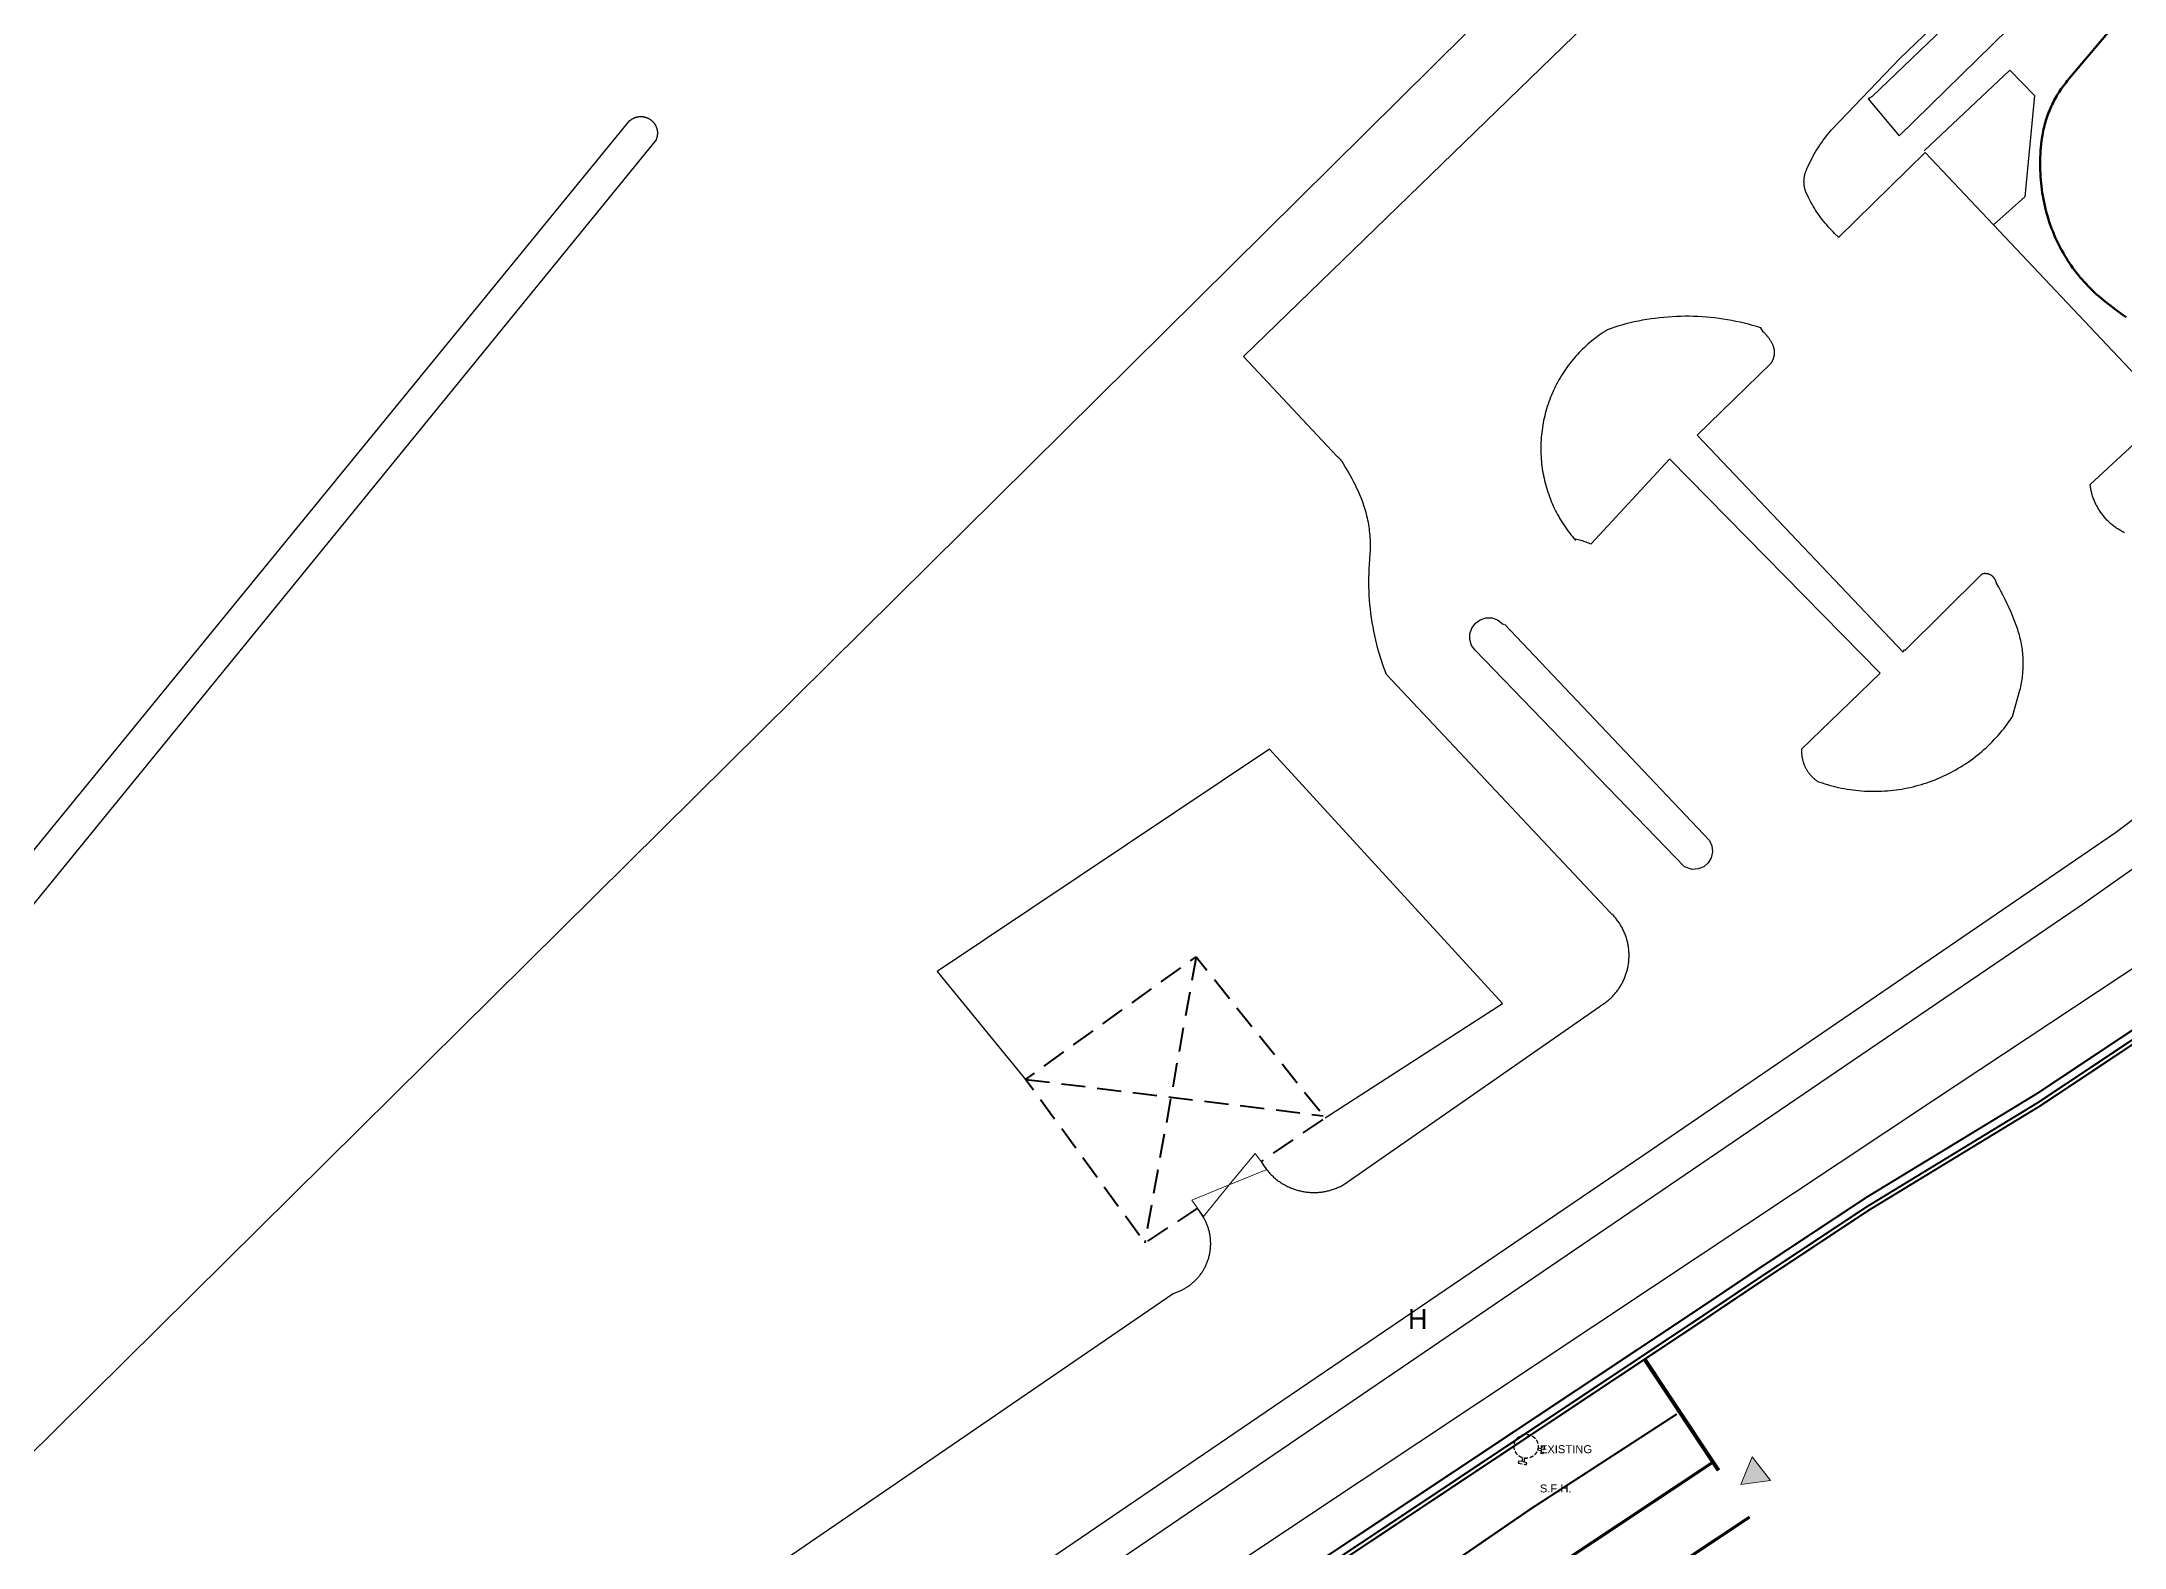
# Model space of a CAD drawing. Header units: millimetres. Extents: x 833576263 to 1668046980, y 817519639 to 1636103653.
# Drawn here: x 834247377 to 834351497, y 818066501 to 818141774 of the extents above; entities that cross this region are included whole.
import ezdxf
from ezdxf.enums import TextEntityAlignment as Align

# ---------------------------------------------------------------- set-up
doc = ezdxf.new("R2010")
doc.units = ezdxf.units.MM
doc.header["$LTSCALE"] = 100
doc.header["$MEASUREMENT"] = 0
for name, pattern in [('C160$0$Hidden', [9.525, 6.35, -3.175]), ('R_P_Grid$0$XXXXX-PIW-P-WHCGRDP1-XXX$0$DIVIDE2', [0.625, 0.25, -0.125, 0, -0.125, 0, -0.125]), ('R_ROAD MARK$0$RM1104', [6, 4, -2]), ('R_site$0$3', [18.017443, 12.011629, -6.005814]), ('R_site$0$B1_RELVC', [0])]:
    doc.linetypes.add(name, pattern=pattern)
doc.layers.get('Defpoints').update_dxf_attribs({"color": 170})
for name, color, linetype in [('C160$0$+C160', 6, 'C160$0$Hidden'), ('R_site$0$AUDIT_I_160808180252-21', 7, 'Continuous'), ('R_site$0$AUDIT_I_160808180252-23', 7, 'Continuous'), ('R_site$0$AUDIT_I_160808180252-25', 7, 'Continuous'), ('R_site$0$AUDIT_I_160808180252-26', 7, 'Continuous'), ('R_site$0$AUDIT_I_160808180252-31', 7, 'Continuous'), ('R_Text for GBP from DLN$0$base plan(mm)$0$DLN040__', 7, 'Continuous'), ('T-TITL', 7, 'Continuous'), ('X-REF', 7, 'Continuous')]:
    doc.layers.add(name, color=color, linetype=linetype)
doc.layers.add('R_P_Grid$0$RDA9101-PIW', color=3, linetype='R_P_Grid$0$XXXXX-PIW-P-WHCGRDP1-XXX$0$DIVIDE2', plot=False)
for name, color, linetype, lineweight in [('R_ROAD MARK$0$MMH832__', 252, 'Continuous', 0), ('R_ROAD MARK$0$XXXXX-PIW-P-WHCRMP1-XXX_1$0$MMH832__', 252, 'Continuous', 0), ('R_site$0$000-Ret walls', 5, 'Continuous', 15)]:
    doc.layers.add(name, color=color, linetype=linetype, lineweight=lineweight)
doc.styles.add('R_site$0$StyleLISmarker', font='')
doc.styles.add('R_Text for GBP from DLN$0$base plan(mm)$0$SWIS721 LT', font='swiss.ttf')
doc.styles.get('R_site$0$StyleLISmarker').set_extended_font_data('LISmarker')
doc.linetypes.add('R_site$0$B1_BDYF', pattern='A,2.5,-0.5,[130,ltypeshp.shx,S=0.5,R=0,X=0,Y=0],-0.5', length=3.5)

# ---------------------------------------------------------------- blocks, each defined once
blk = doc.blocks.new('R_P_Grid')
at = {"layer": 'R_P_Grid$0$RDA9101-PIW', "color": 3, "ltscale": 100, "const_width": 100, "flags": 128}
blk.add_lwpolyline([(834337769.5, 818059635), (834332932, 818056418.9), (834331836.7, 818055690.6), (834328766.6, 818053649.5), (834324604.5, 818050882.4), (834317939.9, 818046451.5), (834316277, 818045345.9), (834307949.5, 818039809.4), (834305598.8, 818038246.6), (834302685.5, 818036294.6), (834299786.3, 818034321.8), (834299131.3, 818033871.8), (834295770.7, 818031538.4), (834291783, 818028715.1), (834291136.8, 818028251.9), (834287823.8, 818025852), (834285844.3, 818024397.7), (834283893.4, 818022949.4), (834282403.2, 818021833), (834275934.4, 818016967.1), (834267942.8, 818010955.9), (834260124.1, 818004715), (834257045, 818002257.3), (834255723.7, 818001202.5), (834252305.3, 817998474), (834244486.5, 817992233), (834236667.8, 817985992), (834234793.2, 817984582), (834234389.1, 817984283.7), (834232887.7, 817983200.3), (834230934.9, 817981886.4), (834228937.2, 817980641.7), (834228709.7, 817980506), (834227599, 817979861), (834226897.2, 817979467.9), (834224722.3, 817978318.3), (834222506.8, 817977249.1), (834220253.6, 817976262), (834217965.7, 817975358), (834215646.2, 817974538.6), (834213298.2, 817973804.7), (834210924.9, 817973157.4), (834208529.5, 817972597.5), (834206115.1, 817972125.8), (834203685.1, 817971742.9), (834201242.7, 817971449.4), (834198791.2, 817971245.5), (834196333.8, 817971131.7), (834193873.9, 817971108), (834191414.9, 817971174.5), (834188959.9, 817971331.1), (834186512.2, 817971577.6), (834184075.3, 817971913.6), (834181652.3, 817972338.7), (834179246.6, 817972852.4), (834176861.2, 817973453.9), (834174499.6, 817974142.4), (834172164.7, 817974917), (834169859.9, 817975776.7), (834168164.4, 817976471.6), (834167588, 817976720.3), (834165352.3, 817977746.6), (834163155.7, 817978854.1), (834161001.2, 817980041.4), (834158891.7, 817981306.8), (834156830, 817982648.8), (834156301.5, 817983010.3), (834154818.8, 817984065.4), (834152860.9, 817985554.7), (834150958.9, 817987114.9), (834149115.4, 817988743.7), (834148211.5, 817989587.8), (834147332.8, 817990439), (834145613.6, 817992198.5), (834143960, 817994019.8), (834142374.3, 817995900.5), (834141237.9, 817997339.4), (834140858.6, 817997838.1), (834139415, 817999829.9), (834138045.3, 818001873.3), (834136751.4, 818003965.6), (834135535.1, 818006103.8), (834134398, 818008285.2), (834134114.6, 818008861.1), (834133341.7, 818010506.9), (834132367.4, 818012765.7), (834131476.6, 818015058.8), (834130670.5, 818017382.9), (834129950.1, 818019735.1), (834129316.4, 818022112.1), (834128770.3, 818024510.7), (834128312.5, 818026927.7), (834127943.5, 818029359.8), (834127664, 818031803.9), (834127474.2, 818034256.6), (834127438.1, 818036715.9), (834127492.1, 818039172.7), (834127636.1, 818041623.4), (834127869.7, 818044064.9), (834128192.3, 818046493.9), (834128603.5, 818048907.1), (834129102.4, 818051301.4), (834129375.5, 818052454.1), (834129688.2, 818053673.4), (834130360, 818056020.1), (834131116.7, 818058338.4), (834131957.1, 818060625.2), (834132880, 818062877.5), (834133883.9, 818065092.3), (834134967.3, 818067266.6), (834135629.7, 818068505), (834136128.6, 818069397.8), (834137399.4, 818071536.6), (834138748.5, 818073624.1), (834139884.2, 818075256.8), (834140173.8, 818075657.2), (834142535.3, 818078697.4), (834144381.6, 818081074.4), (834148574.8, 818086679.6), (834152500.6, 818092007.4), (834154509.7, 818094734.1), (834157219, 818098410.9), (834160444.6, 818102788.5), (834163001.4, 818106258.4), (834165759.1, 818110001), (834168748, 818120246.1), (834165385.6, 818129509.2), (834169848.6, 818137783.7), (834175089.3, 818145514.5), (834184459.2, 818145967.8), (834194438.3, 818146124.3), (834203910.8, 818139625.2), (834201868.6, 818136648.9), (834201686.4, 818136383.2), (834201506.3, 818136116.1), (834200974.9, 818135269.1), (834200486.6, 818134396.5), (834200042.5, 818133500.7), (834199643.7, 818132583.7), (834199291.2, 818131648), (834198986, 818130695.9), (834198728.7, 818129729.6), (834198520, 818128751.8), (834198360.5, 818127764.7), (834198308.6, 818127350.4), (834198256.1, 818126946), (834198077.9, 818125962.3), (834197830, 818124993.7), (834197513.5, 818124045.3), (834197130.2, 818123121.9), (834196681.9, 818122228.3), (834196171, 818121368.9), (834195600.1, 818120548.1), (834194972.1, 818119770.2), (834194290.1, 818119039.1), (834193557.7, 818118358.6), (834193203.2, 818118062), (834192624.4, 818117584.9), (834191866.8, 818116932.2), (834191125.9, 818116260.6), (834190401.9, 818115570.8), (834189695.4, 818114863.1), (834189006.9, 818114138), (834188336.7, 818113395.9), (834187685.2, 818112637.2), (834187052.9, 818111862.5), (834186440.2, 818111072.3), (834185847.4, 818110267), (834185274.9, 818109447.1), (834185052.7, 818109115.6), (834184992.3, 818109024.5), (834180082, 818101389.3), (834176995.5, 818096603.7), (834174659.3, 818092981.5), (834171712, 818088411.9), (834169236.5, 818084573.7), (834167400.8, 818081727.5), (834163813.8, 818076165.9), (834160062.4, 818070255.9), (834158495.7, 818067686), (834156492, 818064399), (834156311.1, 818064104.3), (834155588.7, 818062917.5), (834154743.1, 818061405.2), (834153956.2, 818059864.2), (834153650.2, 818059223.5), (834153246.7, 818058337.1), (834152594.6, 818056787.2), (834152000.7, 818055216.5), (834151465.5, 818053627.3), (834150989.7, 818052021.8), (834150573.8, 818050402.1), (834150218.1, 818048770.6), (834150058.4, 818047925.9), (834149922.9, 818047129.3), (834149688.5, 818045480.7), (834149515.1, 818043826.9), (834149402.6, 818042170.1), (834149351.1, 818040512.7), (834149360.4, 818038856.8), (834149430.4, 818037204.7), (834149560.9, 818035558.6), (834149688.1, 818033914.7), (834149875.4, 818032276.5), (834150122.7, 818030646.3), (834150429.6, 818029026.3), (834150795.7, 818027418.6), (834151220.4, 818025825.4), (834151703.3, 818024248.8), (834152243.6, 818022691), (834152840.6, 818021154), (834153493.6, 818019640), (834154011.7, 818018536.8), (834154201.7, 818018150.9), (834154963.8, 818016688.8), (834155779.1, 818015255.5), (834156646.3, 818013853.2), (834157564.4, 818012483.5), (834158532, 818011148.5), (834158786.2, 818010814.2), (834159547.9, 818009849.8), (834160610.8, 818008589.2), (834161719.1, 818007368.4), (834162871.5, 818006189.1), (834163460.4, 818005618.6), (834164066.3, 818005052.8), (834165301.9, 818003961.1), (834166576.8, 818002915.4), (834167889.1, 818001917.1), (834168882.9, 818001209.9), (834169237.1, 818000967.6), (834170619, 818000068.1), (834172033, 817999219.9), (834173477.1, 817998424.1), (834174949.4, 817997681.8), (834176447.9, 817996993.9), (834176834.2, 817996827.2), (834177970.6, 817996361.5), (834179515.5, 817995785.2), (834181080.5, 817995266), (834182663.4, 817994804.5), (834184262.2, 817994401.4), (834185874.7, 817994057.1), (834187498.8, 817993772.1), (834189132.2, 817993546.9), (834190772.7, 817993381.7), (834192418.3, 817993276.7), (834194066.5, 817993232.2), (834195715.3, 817993248), (834197362.4, 817993324.3), (834199005.6, 817993461), (834200642.6, 817993657.7), (834202271.4, 817993914.4), (834203889.6, 817994230.5), (834205495.2, 817994605.8), (834207086, 817995039.7), (834208659.7, 817995531.6), (834210214.4, 817996080.8), (834211747.9, 817996686.7), (834213258.2, 817997348.4), (834214743.2, 817998065), (834216200.9, 817998835.5), (834216671.4, 817999099), (834217415.8, 817999531.4), (834217568.3, 817999622.3), (834218907.3, 818000456.6), (834220216.2, 818001337.3), (834221222.3, 818002063.8), (834221493.4, 818002263.3), (834223368, 818003673.4), (834231532.4, 818009454.9), (834239696.8, 818015236.3), (834243266.3, 818017764), (834244646, 818018741), (834247861.2, 818021017.8), (834256025.6, 818026799.2), (834264017.2, 818032810.4), (834270486, 818037676.3), (834272036.6, 818038838), (834274066.7, 818040345.1), (834276126.5, 818041858.3), (834279573.9, 818044355.6), (834280246.4, 818044837.6), (834284395.8, 818047775.5), (834287892.9, 818050203.6), (834288574.4, 818050671.8), (834291591.3, 818052724.7), (834294622.7, 818054755.9), (834296973.4, 818056318.7), (834305301, 818061855.2), (834306963.9, 818062960.8), (834313628.5, 818067391.7), (834317790.5, 818070158.8), (834321956, 818072928.2), (834328617.3, 818077356.9), (834330283.5, 818078464.6), (834333118, 818080367.6), (834338611, 818084001.1), (834347160, 818089204.5), (834347395.6, 818089361.2), (834355477.9, 818094734.6), (834355488.6, 818094741.7), (834355753, 818094916.7), (834355979, 818095064.9), (834357079.2, 818095787.3), (834357525.8, 818096076.1), (834358432.8, 818096656.1), (834360580.7, 818097995.4), (834361303.6, 818098435.6), (834364211.5, 818100153.8), (834367250.3, 818101912.6), (834370328, 818103604.5), (834373443.1, 818105228.5), (834375936.6, 818106395.1), (834378449.9, 818107516.9), (834382829.4, 818109423.3), (834383089.7, 818109536.6), (834384925.6, 818110335.8), (834386145.6, 818110874), (834387150.8, 818111325.3), (834389359.4, 818112352.8), (834389897.7, 818112609.2), (834389999.4, 818112657.9), (834391550.6, 818113417.9), (834392181.8, 818113742.3), (834392838.6, 818114085.9), (834394345.7, 818114888.7), (834397107.6, 818116420.8), (834399835.1, 818118013.4), (834402526.8, 818119665.8), (834405181.4, 818121377.2), (834406983.2, 818122586.8), (834407797.7, 818123146.7), (834410309.5, 818124926.6), (834410374.2, 818124973.5), (834411807.6, 818126027.4), (834412909.8, 818126856.7), (834413724.1, 818127480.1), (834414014.2, 818127704.5), (834415403.3, 818128795.4), (834417344.4, 818130367.1), (834417477.5, 818130477), (834419520.1, 818132196.9), (834422831.7, 818135038.7), (834423236.1, 818135385.9), (834427986.5, 818139441.3), (834429055.6, 818140379.8), (834430154.7, 818141362.7), (834431136.6, 818142312.9), (834432081.8, 818143299.6), (834432957.4, 818144284.6), (834432988.9, 818144321.5), (834433061.2, 818144406.3), (834433445.9, 818144867), (834433856.7, 818145376.9), (834434683.9, 818146464.5), (834435469.4, 818147582.5), (834436211.9, 818148729.6), (834436910.5, 818149903.9), (834437564, 818151103.9), (834438171.7, 818152327.7), (834438732.6, 818153573.7), (834438923.7, 818154029.3), (834439245.9, 818154840), (834439710.9, 818156124.8), (834440126.9, 818157426.4), (834440493.3, 818158742.7), (834440809.6, 818160072), (834441075.3, 818161412.3), (834441290.1, 818162761.7), (834441453.6, 818164118.3), (834441633.1, 818165475.8), (834441761.2, 818166841.7), (834441837.6, 818168214.1), (834441861.8, 818169590.9), (834441833.6, 818170970.2), (834441793.2, 818171771.7), (834441735.1, 818172572.9), (834441605.3, 818174302.4), (834441596.2, 818174501.9), (834441565.9, 818176033.5), (834441616.8, 818177761.4), (834441757.3, 818179481.5), (834441987, 818181189.1), (834442304.8, 818182879.6), (834442738.1, 818184652.7), (834442989.2, 818185522.4), (834443899.5, 818188760.6), (834443955.5, 818189088), (834444164.9, 818190065.8), (834444354.7, 818191047.6), (834444524.8, 818192033), (834444675.2, 818193021.6), (834444805.8, 818194013), (834444916.5, 818195006.9), (834445007.3, 818196002.7), (834445078.2, 818197000.2), (834445129.2, 818197998.9), (834445160.1, 818198998.4), (834445171.1, 818199998.3), (834445162, 818200998.2), (834445133, 818201997.8), (834445084, 818202996.6), (834445015, 818203994.2), (834444926, 818204990.2), (834444817.2, 818205984.2), (834444688.5, 818206975.9), (834444574.5, 818207735.4), (834453113.7, 818204098.3), (834460852.7, 818200622.1), (834473072.5, 818195624.9), (834472075.5, 818195548.5), (834471084.4, 818195416.8), (834470102.1, 818195230.3), (834469131.6, 818194989.6), (834468176, 818194695.3), (834467238.2, 818194348.5), (834466321.2, 818193950), (834465427.6, 818193501.3), (834464560.4, 818193003.7), (834463722.1, 818192458.7), (834462915.4, 818191867.9), (834462142.8, 818191233.3), (834461406.5, 818190556.8), (834460709, 818189840.4), (834460190.3, 818189252), (834459921.3, 818188925.8), (834459282.3, 818188086.7), (834459191.9, 818187959.8), (834459099.3, 818187828.6), (834458690.8, 818187213.6), (834458199, 818186280.6), (834457761.1, 818185324.6), (834457378.1, 818184348.9), (834457100.2, 818183518.5), (834457050.8, 818183356.4), (834456780, 818182350.3), (834456566.2, 818181333.9), (834456409.5, 818180310.4), (834456314.5, 818179343.8), (834456270.3, 818178376.5), (834456276.6, 818177410.9), (834456333.2, 818176449.9), (834456424.8, 818175605.7), (834456439.6, 818175495.9), (834456561.9, 818174751), (834456595.3, 818174551.7), (834456771.5, 818173431.6), (834456923.1, 818172307.2), (834457126.1, 818170362.3), (834457255.4, 818168408.6), (834457310.7, 818166448.8), (834457291.6, 818164485.8), (834457197.9, 818162522.4), (834456962.7, 818160570.7), (834456653.7, 818158629.3), (834456271.4, 818156701.1), (834455816.3, 818154788.7), (834455289.2, 818152894.9), (834454690.7, 818151022.4), (834454021.8, 818149173.9), (834453558.3, 818148007.7), (834453283.3, 818147352.1), (834452476.4, 818145559.6), (834451602.1, 818143798.9), (834450661.8, 818142072.6), (834449656.8, 818140383.1), (834448588.6, 818138732.9), (834447458.6, 818137124.3), (834446268.5, 818135559.7), (834445020.1, 818134041.3), (834444974.5, 818133988), (834443715, 818132571.2), (834442355.2, 818131151.6), (834440942.5, 818129784.6), (834439361.3, 818128370.5), (834439210.4, 818128237), (834434657.6, 818124329.1), (834433541.7, 818123376.5), (834433137.4, 818123029.5), (834430102.9, 818120423.2), (834429825.8, 818120187.6), (834427557.5, 818118277.5), (834425253.9, 818116410.1), (834422484.9, 818114257.1), (834419669, 818112165.8), (834416807.7, 818110137.1), (834413902.3, 818108172), (834410954.3, 818106271.4), (834407965.1, 818104436.4), (834404936.1, 818102667.7), (834401868.9, 818100966.3), (834399328.8, 818099623.3), (834398764.8, 818099333), (834396359.5, 818098092.9), (834393933, 818096893.8), (834391485.9, 818095735.9), (834390536.8, 818095296), (834389411.7, 818094774.4), (834385078.2, 818092765.8), (834382844.9, 818091705.2), (834380630.2, 818090607.8), (834377794.8, 818089224.8), (834374989.8, 818087779.1), (834372216.6, 818086271.4), (834372080.6, 818086191.1), (834370289.2, 818084959.7), (834368725.5, 818083390.6), (834367811.2, 818082126.7), (834367476.8, 818081560.9), (834366483.1, 818079209.4)], dxfattribs=at)
blk = doc.blocks.new('R_site$0$UP_LPO')
at = {"color": 255, "linetype": 'Continuous', "lineweight": 0, "style": 'R_site$0$StyleLISmarker'}
blk.add_text('H', height=1, dxfattribs=at).set_placement((-0.25, 0.7), align=Align.TOP_LEFT)
blk = doc.blocks.new('R_site$0$architecture 2')
at = {"layer": 'R_site$0$000-Ret walls', "lineweight": 5}
h = blk.add_hatch(dxfattribs=at)
h.set_pattern_fill('ANSI31', color=252, scale=0.025, angle=315)
h.set_pattern_definition([(0, (0, 0), (3e-17, 0.079375), [])])
edge = h.paths.add_edge_path()
edge.add_arc((834369.8, 818078.06), 42.84, 223.7719, 232.3855, ccw=False)
edge.add_line((834338.86, 818048.43), (834338.75, 818048.32))
edge.add_line((834338.75, 818048.32), (834354.84, 818062.49))
edge.add_line((834354.84, 818062.49), (834364.42, 818069.16))
edge.add_line((834364.42, 818069.16), (834364.18, 818069.49))
edge.add_line((834364.18, 818069.49), (834354.59, 818062.81))
edge.add_line((834354.59, 818062.81), (834338.48, 818048.63))
edge.add_line((834338.48, 818048.63), (834338.13, 818048.33))
edge.add_arc((834369.8, 818078.06), 43.44, 223.1973, 232.3855)
edge.add_line((834343.28, 818043.65), (834343.65, 818044.13))
blk = doc.blocks.new('R_site')
at = {"layer": 'Defpoints'}
blk.add_lwpolyline([(834353465, 818101505), (834349240, 818098523), (834336276, 818089700), (834312165, 818073290), (834269740, 818044416)], dxfattribs=at)
at = {"layer": 'R_site$0$AUDIT_I_160808180252-21', "linetype": 'Continuous', "lineweight": 50, "flags": 128}
blk.add_lwpolyline([(834351586, 818128008), (834351390, 818128141), (834351196, 818128277), (834351005, 818128416), (834350817, 818128559), (834350631, 818128704), (834350447, 818128854), (834350333, 818128947), (834350221, 818129043), (834350111, 818129141), (834350002, 818129241), (834349895, 818129343), (834349790, 818129446), (834349687, 818129551), (834349585, 818129659), (834349485, 818129767), (834349388, 818129878), (834349292, 818129990), (834349198, 818130104), (834349106, 818130220), (834349017, 818130337), (834348929, 818130456), (834348843, 818130576), (834348760, 818130697), (834348679, 818130821), (834348600, 818130945), (834348523, 818131071), (834348448, 818131198), (834348375, 818131327), (834348305, 818131456), (834348237, 818131587), (834348171, 818131719), (834348108, 818131853), (834348047, 818131987), (834347988, 818132122), (834347932, 818132259), (834347878, 818132396), (834347826, 818132534), (834347777, 818132673), (834347730, 818132813), (834347686, 818132954), (834347640, 818133110), (834347597, 818133267), (834347557, 818133424), (834347520, 818133582), (834347485, 818133741), (834347453, 818133900), (834347424, 818134060), (834347397, 818134220), (834347374, 818134380), (834347353, 818134542), (834347335, 818134703), (834347320, 818134865), (834347307, 818135027), (834347298, 818135189), (834347291, 818135351), (834347287, 818135513), (834347286, 818135676), (834347288, 818135838), (834347293, 818136001), (834347300, 818136163), (834347311, 818136325), (834347324, 818136487), (834347340, 818136648), (834347359, 818136810), (834347371, 818136909), (834347385, 818137008), (834347402, 818137107), (834347419, 818137206), (834347439, 818137304), (834347460, 818137402), (834347483, 818137500), (834347508, 818137597), (834347534, 818137694), (834347562, 818137790), (834347592, 818137886), (834347623, 818137981), (834347656, 818138076), (834347691, 818138170), (834347727, 818138263), (834347765, 818138356), (834347805, 818138448), (834347846, 818138540), (834347889, 818138631), (834347933, 818138720), (834347979, 818138810), (834348026, 818138898), (834348075, 818138985), (834348126, 818139072), (834348178, 818139158), (834348231, 818139243), (834348286, 818139327), (834348343, 818139409), (834348400, 818139491), (834348460, 818139572), (834348520, 818139652), (834348582, 818139731), (834348646, 818139808), (834350763, 818142309)], dxfattribs=at)
at = {"layer": 'R_site$0$AUDIT_I_160808180252-21', "linetype": 'R_site$0$B1_BDYF', "lineweight": 30, "flags": 128}
for points in [[(834378801, 818118821), (834370054, 818110421), (834368204, 818108818), (834360560, 818101892), (834359886, 818101205), (834352549, 818095848), (834341902, 818088803), (834327906, 818079502), (834310407, 818067880), (834297066, 818058961), (834281636, 818048745), (834264362, 818037360), (834258520, 818033509)], [(834311549, 818087980), (834320413, 818093695), (834308756, 818106406), (834292144, 818095288), (834296570, 818089896)]]:
    blk.add_lwpolyline(points, dxfattribs=at)
at = {"layer": 'R_site$0$AUDIT_I_160808180252-21', "linetype": 'R_site$0$3', "lineweight": 40, "flags": 128}
for points in [[(834305169, 818083451), (834302523, 818081724), (834296570, 818089896), (834305089, 818096021), (834311549, 818087980), (834308336, 818085787)], [(834305089, 818096021), (834303830, 818089008), (834302523, 818081724)], [(834296570, 818089896), (834303830, 818089008), (834311440, 818088077)]]:
    blk.add_lwpolyline(points, dxfattribs=at)
at = {"layer": 'R_site$0$AUDIT_I_160808180252-21', "linetype": 'Continuous', "lineweight": 20, "flags": 128}
blk.add_lwpolyline([(834308039, 818086190), (834306752, 818084619), (834305465, 818083048), (834305169, 818083451), (834304872, 818083853), (834306752, 818084619), (834308633, 818085385), (834308336, 818085787), (834308039, 818086190)], dxfattribs=at)
at = {"layer": 'R_site$0$AUDIT_I_160808180252-23', "linetype": 'R_site$0$B1_RELVC', "lineweight": 30, "flags": 128}
blk.add_lwpolyline([(834344611, 818162085), (834344377, 818162063), (834343818, 818162000), (834343261, 818161928), (834342704, 818161845), (834342149, 818161753), (834341596, 818161652), (834341045, 818161541), (834340496, 818161420), (834339949, 818161289), (834339404, 818161149), (834338862, 818161000), (834338322, 818160841), (834333692, 818157170), (834194515, 818019359)], dxfattribs=at)
at = {"layer": 'R_site$0$AUDIT_I_160808180252-25', "linetype": 'Continuous', "lineweight": 30, "flags": 128}
for points in [[(834351139, 818147740), (834349583, 818149293), (834338893, 818139025), (834338778, 818138960), (834338696, 818138912), (834340248, 818137059), (834351139, 818147740)], [(834341487, 818136313), (834345765, 818140342), (834347000, 818139088), (834346524, 818134014), (834344952, 818132618)]]:
    blk.add_lwpolyline(points, dxfattribs=at)
at = {"layer": 'R_site$0$AUDIT_I_160808180252-26', "linetype": 'Continuous', "lineweight": 30, "flags": 128}
for points in [[(834213056, 818016969), (834303950, 818079199), (834303994, 818079212), (834304037, 818079225), (834304079, 818079240), (834304122, 818079255), (834304164, 818079271), (834304206, 818079287), (834304248, 818079304), (834304289, 818079322), (834304330, 818079341), (834304371, 818079361), (834304411, 818079381), (834304451, 818079402), (834304491, 818079423), (834304530, 818079446), (834304569, 818079469), (834304607, 818079492), (834304646, 818079517), (834304683, 818079541), (834304720, 818079567), (834304757, 818079593), (834304793, 818079620), (834304829, 818079648), (834304864, 818079676), (834304899, 818079705), (834304933, 818079734), (834304967, 818079764), (834305000, 818079794), (834305033, 818079826), (834305065, 818079857), (834305097, 818079889), (834305128, 818079922), (834305158, 818079956), (834305188, 818079989), (834305217, 818080024), (834305246, 818080059), (834305274, 818080094), (834305302, 818080130), (834305328, 818080166), (834305354, 818080203), (834305380, 818080240), (834305405, 818080278), (834305429, 818080316), (834305453, 818080354), (834305475, 818080393), (834305498, 818080433), (834305519, 818080472), (834305540, 818080512), (834305560, 818080553), (834305579, 818080593), (834305598, 818080635), (834305616, 818080676), (834305633, 818080718), (834305650, 818080760), (834305665, 818080802), (834305680, 818080845), (834305695, 818080887), (834305708, 818080930), (834305721, 818080974), (834305733, 818081017), (834305744, 818081061), (834305755, 818081105), (834305764, 818081149), (834305773, 818081193), (834305781, 818081238), (834305789, 818081282), (834305795, 818081327), (834305801, 818081371), (834305806, 818081416), (834305810, 818081461), (834305814, 818081506), (834305817, 818081551), (834305819, 818081596), (834305820, 818081641), (834305820, 818081687), (834305820, 818081732), (834305818, 818081777), (834305816, 818081822), (834305813, 818081867), (834305810, 818081912), (834305805, 818081957), (834305800, 818082002), (834305794, 818082046), (834305788, 818082091), (834305780, 818082136), (834305772, 818082180), (834305763, 818082224), (834305753, 818082268), (834305742, 818082312), (834305731, 818082356), (834305719, 818082399), (834305706, 818082442), (834305692, 818082485), (834305678, 818082528), (834305663, 818082571), (834305647, 818082613), (834305630, 818082655), (834305613, 818082697), (834305595, 818082738), (834305576, 818082779), (834305556, 818082820), (834305536, 818082860), (834305515, 818082900), (834305494, 818082940), (834305471, 818082979), (834305448, 818083018), (834305425, 818083056), (834305169, 818083451)], [(834351502, 818117225), (834351453, 818117249), (834351405, 818117274), (834351357, 818117300), (834351310, 818117327), (834351264, 818117354), (834351217, 818117383), (834351172, 818117412), (834351126, 818117442), (834351082, 818117473), (834351038, 818117504), (834350994, 818117537), (834350951, 818117570), (834350909, 818117604), (834350867, 818117638), (834350825, 818117673), (834350785, 818117709), (834350745, 818117746), (834350706, 818117784), (834350667, 818117822), (834350629, 818117860), (834350592, 818117900), (834350555, 818117940), (834350519, 818117980), (834350484, 818118022), (834350449, 818118064), (834350416, 818118106), (834350383, 818118149), (834350351, 818118193), (834350319, 818118237), (834350288, 818118282), (834350259, 818118327), (834350229, 818118373), (834350201, 818118419), (834350174, 818118466), (834350147, 818118513), (834350121, 818118561), (834350096, 818118609), (834350072, 818118658), (834350049, 818118707), (834350026, 818118756), (834350005, 818118806), (834349984, 818118856), (834349964, 818118907), (834349945, 818118957), (834349927, 818119009), (834349910, 818119060), (834349894, 818119112), (834349878, 818119164), (834349864, 818119216), (834349851, 818119269), (834349838, 818119322), (834349826, 818119375), (834349816, 818119428), (834349806, 818119481), (834349797, 818119535), (834349789, 818119588), (834349782, 818119642), (834353752, 818123293), (834344952, 818132618), (834341537, 818136237), (834337206, 818131980), (834337208, 818132003), (834337014, 818132187), (834336932, 818132269), (834336851, 818132352), (834336772, 818132436), (834336694, 818132522), (834336617, 818132609), (834336543, 818132697), (834336469, 818132787), (834336397, 818132878), (834336327, 818132970), (834336259, 818133063), (834336192, 818133158), (834336127, 818133254), (834336063, 818133351), (834336001, 818133449), (834335941, 818133548), (834335883, 818133648), (834335826, 818133749), (834335771, 818133851), (834335718, 818133954), (834335667, 818134058), (834335575, 818134252), (834335567, 818134274), (834335559, 818134299), (834335551, 818134324), (834335543, 818134349), (834335536, 818134375), (834335529, 818134400), (834335523, 818134426), (834335517, 818134451), (834335512, 818134477), (834335507, 818134503), (834335502, 818134529), (834335498, 818134555), (834335494, 818134581), (834335491, 818134607), (834335489, 818134634), (834335486, 818134660), (834335485, 818134686), (834335483, 818134712), (834335483, 818134739), (834335482, 818134765), (834335482, 818134791), (834335483, 818134818), (834335484, 818134844), (834335485, 818134870), (834335487, 818134897), (834335490, 818134923), (834335492, 818134949), (834335496, 818134975), (834335499, 818135001), (834335504, 818135027), (834335508, 818135053), (834335513, 818135079), (834335519, 818135105), (834335525, 818135131), (834335531, 818135156), (834335538, 818135182), (834335546, 818135207), (834335554, 818135232), (834335562, 818135257), (834335570, 818135282), (834335579, 818135307), (834335589, 818135331), (834335599, 818135356), (834335609, 818135380), (834335620, 818135404), (834335631, 818135428), (834335643, 818135452), (834335655, 818135475), (834335710, 818135595), (834335766, 818135715), (834335825, 818135833), (834335886, 818135951), (834335941, 818136054), (834335948, 818136067), (834336013, 818136182), (834336080, 818136296), (834336149, 818136409), (834336219, 818136521), (834336292, 818136631), (834336367, 818136740), (834336443, 818136848), (834336521, 818136954), (834336602, 818137059), (834336684, 818137163), (834336767, 818137265), (834336853, 818137366), (834336871, 818137386), (834340271, 818140924), (834394605, 818192993)], [(834308336, 818085788), (834308481, 818085569), (834308511, 818085525), (834308542, 818085483), (834308573, 818085440), (834308605, 818085398), (834308638, 818085357), (834308671, 818085317), (834308706, 818085277), (834308741, 818085237), (834308776, 818085198), (834308812, 818085160), (834308849, 818085123), (834308887, 818085086), (834308925, 818085050), (834308964, 818085014), (834309004, 818084979), (834309044, 818084945), (834309084, 818084911), (834309126, 818084879), (834309167, 818084847), (834309210, 818084815), (834309253, 818084785), (834309296, 818084755), (834309340, 818084726), (834309385, 818084698), (834309429, 818084670), (834309475, 818084643), (834309521, 818084618), (834309567, 818084592), (834309614, 818084568), (834309661, 818084545), (834309709, 818084522), (834309757, 818084500), (834309805, 818084479), (834309854, 818084459), (834309903, 818084440), (834309952, 818084422), (834310002, 818084404), (834310052, 818084387), (834310102, 818084372), (834310152, 818084357), (834310203, 818084343), (834310254, 818084329), (834310305, 818084317), (834310357, 818084306), (834310408, 818084295), (834310460, 818084286), (834310512, 818084277), (834310564, 818084269), (834310617, 818084263), (834310669, 818084257), (834310721, 818084252), (834310774, 818084248), (834310826, 818084245), (834310879, 818084242), (834310932, 818084241), (834310984, 818084241), (834311037, 818084241), (834311090, 818084242), (834311142, 818084245), (834311195, 818084248), (834311247, 818084252), (834311300, 818084257), (834311352, 818084263), (834311404, 818084270), (834311457, 818084278), (834311508, 818084287), (834311560, 818084297), (834311612, 818084307), (834311663, 818084319), (834311714, 818084331), (834311765, 818084344), (834311816, 818084358), (834311867, 818084373), (834311917, 818084389), (834311967, 818084406), (834312016, 818084424), (834312066, 818084442), (834312115, 818084462), (834312163, 818084482), (834312212, 818084503), (834312260, 818084525), (834312307, 818084547), (834312354, 818084571), (834312401, 818084595), (834312484, 818084642), (834325240, 818093530), (834325285, 818093555), (834325329, 818093581), (834325372, 818093608), (834325415, 818093636), (834325458, 818093665), (834325500, 818093694), (834325541, 818093724), (834325582, 818093755), (834325623, 818093786), (834325663, 818093818), (834325702, 818093851), (834325741, 818093885), (834325779, 818093919), (834325817, 818093954), (834325853, 818093989), (834325890, 818094025), (834325925, 818094062), (834325960, 818094099), (834325995, 818094137), (834326029, 818094176), (834326062, 818094215), (834326094, 818094255), (834326126, 818094295), (834326156, 818094336), (834326187, 818094377), (834326216, 818094419), (834326245, 818094462), (834326273, 818094505), (834326300, 818094548), (834326327, 818094592), (834326352, 818094636), (834326377, 818094681), (834326401, 818094726), (834326425, 818094772), (834326447, 818094818), (834326469, 818094864), (834326490, 818094911), (834326510, 818094958), (834326530, 818095005), (834326548, 818095053), (834326566, 818095101), (834326582, 818095149), (834326598, 818095198), (834326613, 818095247), (834326628, 818095296), (834326641, 818095346), (834326654, 818095395), (834326665, 818095445), (834326676, 818095495), (834326686, 818095546), (834326695, 818095596), (834326703, 818095647), (834326710, 818095697), (834326717, 818095748), (834326722, 818095799), (834326727, 818095850), (834326730, 818095901), (834326733, 818095952), (834326735, 818096004), (834326736, 818096055), (834326736, 818096106), (834326735, 818096157), (834326734, 818096208), (834326731, 818096260), (834326728, 818096311), (834326723, 818096362), (834326718, 818096413), (834326712, 818096464), (834326705, 818096514), (834326697, 818096565), (834326688, 818096615), (834326679, 818096666), (834326668, 818096716), (834326657, 818096766), (834326644, 818096815), (834326631, 818096865), (834326617, 818096914), (834326602, 818096963), (834326587, 818097012), (834326570, 818097060), (834326553, 818097109), (834326534, 818097157), (834326515, 818097204), (834326495, 818097251), (834326475, 818097298), (834326453, 818097345), (834326431, 818097391), (834326408, 818097436), (834326384, 818097482), (834326359, 818097526), (834326333, 818097571), (834326307, 818097615), (834326280, 818097658), (834326252, 818097701), (834326224, 818097744), (834326194, 818097786), (834326164, 818097827), (834326133, 818097868), (834326102, 818097909), (834326070, 818097949), (834326037, 818097988), (834326004, 818098027), (834325969, 818098065), (834325934, 818098102), (834325899, 818098139), (834325863, 818098176), (834325814, 818098223), (834314607, 818110143), (834314527, 818110354), (834314451, 818110565), (834314379, 818110778), (834314310, 818110993), (834314245, 818111208), (834314184, 818111425), (834314127, 818111642), (834314073, 818111861), (834314023, 818112081), (834313977, 818112301), (834313935, 818112522), (834313897, 818112744), (834313863, 818112966), (834313832, 818113189), (834313806, 818113413), (834313783, 818113636), (834313764, 818113861), (834313750, 818114085), (834313739, 818114310), (834313732, 818114535), (834313729, 818114760), (834313730, 818114985), (834313735, 818115210), (834313743, 818115435), (834313756, 818115660), (834313773, 818115884), (834313784, 818115993), (834313793, 818116103), (834313800, 818116212), (834313806, 818116322), (834313809, 818116432), (834313811, 818116542), (834313810, 818116651), (834313808, 818116761), (834313804, 818116871), (834313798, 818116980), (834313790, 818117090), (834313780, 818117199), (834313768, 818117308), (834313754, 818117417), (834313739, 818117526), (834313721, 818117634), (834313702, 818117742), (834313680, 818117850), (834313657, 818117958), (834313632, 818118064), (834313605, 818118171), (834313576, 818118277), (834313546, 818118382), (834313513, 818118487), (834313479, 818118591), (834313443, 818118695), (834313405, 818118798), (834313341, 818118961), (834313275, 818119123), (834313205, 818119284), (834313133, 818119443), (834313058, 818119601), (834312980, 818119758), (834312899, 818119913), (834312816, 818120067), (834312730, 818120220), (834312641, 818120371), (834312550, 818120520), (834312456, 818120668), (834312448, 818120684), (834312438, 818120701), (834312429, 818120717), (834312419, 818120733), (834312410, 818120748), (834312399, 818120764), (834312389, 818120780), (834312378, 818120795), (834312367, 818120810), (834312356, 818120825), (834312344, 818120839), (834312333, 818120854), (834312321, 818120868), (834312308, 818120882), (834312296, 818120896), (834312283, 818120910), (834312270, 818120923), (834312257, 818120936), (834312243, 818120949), (834312230, 818120962), (834312216, 818120974), (834312202, 818120986), (834312187, 818120998), (834312173, 818121010), (834312158, 818121022), (834312143, 818121033), (834312128, 818121044), (834307465, 818126034), (834340520, 818158115)], [(834234868, 818086538), (834276773, 818137815), (834276784, 818137825), (834276795, 818137834), (834276806, 818137843), (834276817, 818137852), (834276829, 818137861), (834276840, 818137870), (834276852, 818137878), (834276864, 818137887), (834276876, 818137895), (834276888, 818137903), (834276900, 818137910), (834276913, 818137918), (834276926, 818137925), (834276938, 818137932), (834276951, 818137938), (834276964, 818137945), (834276977, 818137951), (834276990, 818137957), (834277004, 818137963), (834277017, 818137969), (834277030, 818137974), (834277044, 818137979), (834277058, 818137984), (834277071, 818137989), (834277085, 818137993), (834277099, 818137997), (834277113, 818138001), (834277127, 818138005), (834277141, 818138008), (834277155, 818138012), (834277169, 818138014), (834277184, 818138017), (834277198, 818138020), (834277212, 818138022), (834277227, 818138024), (834277241, 818138025), (834277255, 818138027), (834277270, 818138028), (834277284, 818138029), (834277299, 818138030), (834277313, 818138030), (834277328, 818138030), (834277342, 818138030), (834277357, 818138030), (834277371, 818138029), (834277386, 818138028), (834277400, 818138027), (834277415, 818138026), (834277429, 818138024), (834277443, 818138022), (834277458, 818138020), (834277472, 818138018), (834277486, 818138015), (834277501, 818138013), (834277515, 818138010), (834277529, 818138006), (834277543, 818138003), (834277557, 818137999), (834277571, 818137995), (834277585, 818137990), (834277598, 818137986), (834277612, 818137981), (834277626, 818137976), (834277639, 818137971), (834277653, 818137965), (834277666, 818137959), (834277679, 818137953), (834277692, 818137947), (834277705, 818137941), (834277718, 818137934), (834277731, 818137927), (834277743, 818137920), (834277756, 818137913), (834277768, 818137905), (834277781, 818137898), (834277793, 818137890), (834277805, 818137881), (834277817, 818137873), (834277828, 818137865), (834277840, 818137856), (834277851, 818137847), (834277862, 818137838), (834277873, 818137828), (834277884, 818137819), (834277895, 818137809), (834277905, 818137799), (834277916, 818137789), (834277926, 818137778), (834277936, 818137768), (834277946, 818137757), (834277956, 818137746), (834277965, 818137735), (834277974, 818137724), (834277983, 818137713), (834277992, 818137702), (834278001, 818137690), (834278009, 818137678), (834278017, 818137666), (834278026, 818137654), (834278033, 818137642), (834278041, 818137630), (834278048, 818137617), (834278056, 818137605), (834278062, 818137592), (834278069, 818137579), (834278076, 818137566), (834278082, 818137553), (834278088, 818137540), (834278094, 818137526), (834278099, 818137513), (834278105, 818137500), (834278110, 818137486), (834278115, 818137472), (834278119, 818137459), (834278124, 818137445), (834278128, 818137431), (834278132, 818137417), (834278136, 818137403), (834278139, 818137389), (834278142, 818137375), (834278145, 818137361), (834278148, 818137346), (834278150, 818137332), (834278152, 818137318), (834278154, 818137303), (834278156, 818137289), (834278157, 818137275), (834278159, 818137260), (834278159, 818137246), (834278160, 818137231), (834278161, 818137217), (834278161, 818137202), (834278161, 818137188), (834278160, 818137173), (834278160, 818137159), (834278159, 818137144), (834278158, 818137130), (834278156, 818137115), (834278155, 818137101), (834278153, 818137087), (834278151, 818137072), (834278148, 818137058), (834278146, 818137044), (834278143, 818137029), (834278140, 818137015), (834278137, 818137001), (834278133, 818136987), (834278129, 818136973), (834278125, 818136959), (834278121, 818136945), (834278116, 818136932), (834278111, 818136918), (834278106, 818136904), (834278101, 818136891), (834278094, 818136873), (834236392, 818085697)], [(834340488, 818111393), (834340435, 818111260), (834330134, 818122107), (834333824, 818125684), (834333833, 818125697), (834333843, 818125710), (834333852, 818125723), (834333860, 818125736), (834333869, 818125750), (834333877, 818125764), (834333885, 818125777), (834333893, 818125791), (834333901, 818125805), (834333908, 818125820), (834333915, 818125834), (834333922, 818125848), (834333929, 818125863), (834333935, 818125878), (834333941, 818125892), (834333947, 818125907), (834333953, 818125922), (834333958, 818125937), (834333963, 818125953), (834333968, 818125968), (834333972, 818125983), (834333976, 818125999), (834333980, 818126014), (834333984, 818126030), (834333988, 818126045), (834333991, 818126061), (834333994, 818126077), (834333996, 818126092), (834333999, 818126108), (834334001, 818126124), (834334002, 818126140), (834334004, 818126156), (834334005, 818126172), (834334006, 818126188), (834334007, 818126204), (834334007, 818126220), (834334007, 818126236), (834334007, 818126252), (834334007, 818126268), (834334006, 818126284), (834334005, 818126300), (834334004, 818126316), (834334002, 818126332), (834334000, 818126348), (834333998, 818126363), (834333996, 818126379), (834333993, 818126395), (834333990, 818126411), (834333987, 818126426), (834333983, 818126442), (834333979, 818126458), (834333975, 818126473), (834333971, 818126488), (834333967, 818126504), (834333962, 818126519), (834333957, 818126534), (834333951, 818126549), (834333946, 818126564), (834333940, 818126579), (834333934, 818126594), (834333927, 818126609), (834333920, 818126623), (834333904, 818126656), (834333887, 818126689), (834333870, 818126722), (834333852, 818126754), (834333834, 818126786), (834333814, 818126817), (834333795, 818126848), (834333775, 818126879), (834333754, 818126910), (834333733, 818126940), (834333711, 818126970), (834333689, 818126999), (834333666, 818127028), (834333643, 818127057), (834333619, 818127085), (834333595, 818127113), (834333570, 818127140), (834333545, 818127167), (834333519, 818127194), (834333493, 818127220), (834333466, 818127245), (834333439, 818127270), (834333434, 818127275), (834333316, 818127469), (834333112, 818127532), (834332907, 818127591), (834332701, 818127647), (834332495, 818127699), (834332287, 818127747), (834332078, 818127792), (834331869, 818127833), (834331659, 818127871), (834331449, 818127905), (834331238, 818127935), (834331026, 818127961), (834330814, 818127984), (834330601, 818128003), (834330389, 818128019), (834330176, 818128030), (834329963, 818128038), (834329749, 818128043), (834329536, 818128043), (834329323, 818128040), (834329110, 818128033), (834328897, 818128022), (834328684, 818128008), (834328472, 818127990), (834328259, 818127968), (834328048, 818127942), (834327836, 818127913), (834327626, 818127880), (834327416, 818127844), (834327206, 818127804), (834326997, 818127760), (834326789, 818127712), (834326582, 818127661), (834326376, 818127606), (834326171, 818127548), (834325967, 818127486), (834325655, 818127366), (834325552, 818127302), (834325450, 818127236), (834325349, 818127169), (834325250, 818127099), (834325152, 818127028), (834325055, 818126956), (834324959, 818126881), (834324864, 818126805), (834324771, 818126727), (834324680, 818126648), (834324589, 818126567), (834324501, 818126485), (834324413, 818126401), (834324327, 818126315), (834324243, 818126228), (834324160, 818126140), (834324079, 818126050), (834323999, 818125959), (834323921, 818125866), (834323844, 818125772), (834323769, 818125676), (834323696, 818125580), (834323625, 818125482), (834323555, 818125383), (834323487, 818125282), (834323421, 818125181), (834323356, 818125078), (834323293, 818124974), (834323232, 818124870), (834323173, 818124764), (834323116, 818124657), (834323061, 818124549), (834323008, 818124440), (834322956, 818124330), (834322907, 818124220), (834322859, 818124108), (834322813, 818123996), (834322770, 818123883), (834322728, 818123769), (834322688, 818123654), (834322650, 818123539), (834322615, 818123423), (834322581, 818123307), (834322549, 818123190), (834322520, 818123072), (834322492, 818122954), (834322467, 818122835), (834322443, 818122716), (834322422, 818122597), (834322403, 818122477), (834322386, 818122357), (834322371, 818122237), (834322358, 818122117), (834322347, 818121996), (834322338, 818121875), (834322332, 818121754), (834322327, 818121633), (834322325, 818121511), (834322325, 818121390), (834322326, 818121269), (834322330, 818121148), (834322336, 818121027), (834322345, 818120906), (834322355, 818120785), (834322367, 818120664), (834322382, 818120544), (834322399, 818120424), (834322417, 818120304), (834322438, 818120185), (834322461, 818120066), (834322486, 818119947), (834322513, 818119829), (834322542, 818119711), (834322573, 818119594), (834322606, 818119477), (834322642, 818119361), (834322679, 818119246), (834322718, 818119131), (834322759, 818119017), (834322803, 818118904), (834322848, 818118791), (834322895, 818118680), (834322944, 818118569), (834322995, 818118459), (834323048, 818118350), (834323103, 818118242), (834323160, 818118134), (834323218, 818118028), (834323279, 818117923), (834323341, 818117819), (834323405, 818117716), (834323471, 818117614), (834323538, 818117514), (834323608, 818117414), (834323679, 818117316), (834323752, 818117219), (834323826, 818117123), (834323902, 818117029), (834323980, 818116936), (834323991, 818116925)], [(834323991, 818116925), (834324058, 818116912), (834324125, 818116898), (834324191, 818116882), (834324257, 818116866), (834324323, 818116848), (834324389, 818116830), (834324454, 818116810), (834324518, 818116789), (834324583, 818116766), (834324647, 818116743), (834324710, 818116719), (834324773, 818116693), (834324836, 818116667), (834328764, 818120900), (834328777, 818120899), (834339283, 818110203), (834337778, 818108743), (834335362, 818106400), (834335361, 818106368), (834335360, 818106336), (834335360, 818106304), (834335360, 818106272), (834335361, 818106241), (834335362, 818106209), (834335362, 818106204), (834335364, 818106177), (834335367, 818106145), (834335370, 818106114), (834335373, 818106082), (834335377, 818106051), (834335382, 818106019), (834335387, 818105988), (834335393, 818105957), (834335399, 818105925), (834335406, 818105894), (834335414, 818105863), (834335422, 818105833), (834335430, 818105802), (834335439, 818105772), (834335449, 818105741), (834335459, 818105711), (834335469, 818105681), (834335481, 818105651), (834335492, 818105622), (834335504, 818105592), (834335517, 818105563), (834335530, 818105534), (834335544, 818105505), (834335558, 818105477), (834335573, 818105449), (834335588, 818105421), (834335604, 818105393), (834335620, 818105366), (834335636, 818105339), (834335653, 818105312), (834335671, 818105285), (834335689, 818105259), (834335707, 818105233), (834335726, 818105208), (834335746, 818105182), (834335766, 818105158), (834335786, 818105133), (834335806, 818105109), (834335827, 818105085), (834335849, 818105062), (834335871, 818105038), (834335893, 818105016), (834335916, 818104993), (834335939, 818104972), (834335962, 818104950), (834335986, 818104929), (834336010, 818104908), (834336035, 818104888), (834336060, 818104868), (834336085, 818104849), (834336111, 818104830), (834336136, 818104812), (834336160, 818104795), (834336382, 818104719), (834336519, 818104675), (834336657, 818104633), (834336795, 818104594), (834336935, 818104556), (834337075, 818104522), (834337215, 818104490), (834337357, 818104460), (834337498, 818104432), (834337640, 818104408), (834337783, 818104385), (834337925, 818104365), (834338069, 818104348), (834338212, 818104333), (834338356, 818104321), (834338500, 818104311), (834338644, 818104304), (834338788, 818104299), (834338932, 818104297), (834339076, 818104297), (834339220, 818104300), (834339365, 818104305), (834339509, 818104313), (834339652, 818104323), (834339796, 818104336), (834339939, 818104351), (834340083, 818104369), (834340225, 818104389), (834340368, 818104412), (834340510, 818104437), (834340651, 818104465), (834340792, 818104495), (834340933, 818104528), (834341073, 818104563), (834341212, 818104601), (834341350, 818104641), (834341488, 818104683), (834341625, 818104728), (834341762, 818104775), (834341897, 818104825), (834342032, 818104877), (834342165, 818104931), (834342298, 818104987), (834342429, 818105046), (834342560, 818105108), (834342690, 818105171), (834342818, 818105237), (834342945, 818105305), (834343071, 818105375), (834343196, 818105447), (834343319, 818105522), (834343442, 818105598), (834343562, 818105677), (834343682, 818105758), (834343800, 818105841), (834343916, 818105926), (834344031, 818106013), (834344145, 818106102), (834344257, 818106193), (834344367, 818106286), (834344476, 818106380), (834344583, 818106477), (834344688, 818106576), (834344791, 818106676), (834344893, 818106778), (834344993, 818106882), (834345091, 818106988), (834345188, 818107095), (834345282, 818107204), (834345375, 818107315), (834345465, 818107427), (834345554, 818107541), (834345640, 818107656), (834345725, 818107773), (834345807, 818107891), (834345907, 818108041), (834346278, 818109351), (834346301, 818109442), (834346322, 818109533), (834346341, 818109624), (834346358, 818109715), (834346374, 818109807), (834346389, 818109899), (834346402, 818109991), (834346413, 818110084), (834346423, 818110176), (834346430, 818110269), (834346437, 818110362), (834346442, 818110455), (834346445, 818110548), (834346446, 818110641), (834346446, 818110734), (834346444, 818110827), (834346441, 818110920), (834346436, 818111013), (834346429, 818111106), (834346421, 818111199), (834346411, 818111292), (834346400, 818111384), (834346387, 818111476), (834346372, 818111568), (834346356, 818111660), (834346338, 818111751), (834346318, 818111842), (834346297, 818111933), (834346274, 818112023), (834346250, 818112113), (834346224, 818112203), (834346197, 818112292), (834346168, 818112380), (834346090, 818112599), (834346008, 818112817), (834345922, 818113034), (834345832, 818113249), (834345739, 818113462), (834345642, 818113674), (834345541, 818113884), (834345437, 818114092), (834345329, 818114298), (834345217, 818114502), (834345102, 818114705), (834345101, 818114715), (834345099, 818114724), (834345096, 818114734), (834345094, 818114744), (834345092, 818114754), (834345089, 818114763), (834345086, 818114773), (834345083, 818114782), (834345080, 818114792), (834345077, 818114801), (834345073, 818114811), (834345070, 818114820), (834345066, 818114829), (834345062, 818114838), (834345058, 818114847), (834345054, 818114856), (834345049, 818114865), (834345045, 818114874), (834345040, 818114883), (834345035, 818114892), (834345030, 818114900), (834345025, 818114909), (834345019, 818114917), (834345014, 818114926), (834345008, 818114934), (834345003, 818114942), (834344997, 818114950), (834344991, 818114958), (834344984, 818114966), (834344978, 818114974), (834344972, 818114981), (834344965, 818114989), (834344958, 818114996), (834344951, 818115003), (834344944, 818115010), (834344937, 818115017), (834344930, 818115024), (834344923, 818115031), (834344915, 818115038), (834344908, 818115044), (834344900, 818115051), (834344892, 818115057), (834344884, 818115063), (834344876, 818115069), (834344868, 818115075), (834344860, 818115080), (834344852, 818115086), (834344843, 818115091), (834344835, 818115097), (834344826, 818115102), (834344818, 818115107), (834344809, 818115111), (834344800, 818115116), (834344791, 818115121), (834344782, 818115125), (834344773, 818115129), (834344764, 818115133), (834344755, 818115137), (834344745, 818115141), (834344736, 818115144), (834344727, 818115147), (834344717, 818115151), (834344708, 818115154), (834344698, 818115157), (834344689, 818115159), (834344679, 818115162), (834344669, 818115164), (834344659, 818115166), (834344650, 818115168), (834344640, 818115170), (834344630, 818115172), (834344620, 818115173), (834344610, 818115175), (834344600, 818115176), (834344590, 818115177), (834344580, 818115178), (834344570, 818115178), (834344561, 818115179), (834344551, 818115179), (834344541, 818115179), (834344531, 818115179), (834344521, 818115179), (834344511, 818115178), (834344501, 818115178), (834344491, 818115177), (834344481, 818115176), (834344471, 818115175), (834344461, 818115174), (834344451, 818115172), (834344441, 818115171), (834344431, 818115169), (834344422, 818115167), (834344412, 818115165), (834344402, 818115163), (834344392, 818115160), (834344383, 818115157), (834344373, 818115155), (834344366, 818115152), (834340519, 818111329)], [(834323991, 818116925), (834324072, 818116830)], [(834320511, 818112660), (834330756, 818101836), (834330881, 818101564), (834330913, 818101267), (834330849, 818100976), (834330696, 818100719), (834330469, 818100525), (834330192, 818100413), (834329894, 818100396), (834329510, 818100524), (834319037, 818111349), (834318865, 818111593), (834318776, 818111878), (834318780, 818112177), (834318875, 818112460), (834319052, 818112701), (834319295, 818112875), (834319580, 818112966), (834319878, 818112965), (834320162, 818112872), (834320461, 818112635)]]:
    blk.add_lwpolyline(points, dxfattribs=at)
blk.add_lwpolyline([(834264362, 818037360, -0.2863133), (834268704, 818046164), (834286280, 818058093), (834308957, 818073538), (834327842, 818086377), (834351063, 818102241), (834356653, 818106449), (834360719, 818109720), (834365059, 818113605), (834371983, 818120184), (834378490, 818126420, -0.350953), (834382160, 818125928), (834387812, 818120138), (834393437, 818125611), (834413622, 818145101), (834423011, 818154148), (834418795, 818158590, -0.5815342), (834418561, 818163849, -0.2055914), (834426893, 818163630), (834431334, 818161917)], format="xyb", dxfattribs=at)
at = {"layer": 'R_site$0$AUDIT_I_160808180252-31', "color": 7, "linetype": 'Continuous', "lineweight": 30, "xscale": 1000, "yscale": 1000, "zscale": 1000}
blk.add_blockref('R_site$0$UP_LPO', (834315938, 818077718), dxfattribs=at)
at = {"xscale": 1000, "yscale": 1000, "zscale": 1000}
blk.add_blockref('R_site$0$architecture 2', (0, 0), dxfattribs=at)
blk = doc.blocks.new('R_ROAD MARK$0$BOLLARD')
at = {"layer": 'R_ROAD MARK$0$MMH832__', "lineweight": 0}
blk.add_hatch(color=7, dxfattribs=at).paths.add_polyline_path([(-0.75, 0), (0.75, 0), (0, 1.3)])
at = {"layer": 'R_ROAD MARK$0$MMH832__', "color": 7, "lineweight": 0, "flags": 128}
blk.add_lwpolyline([(-0.75, 0), (0.75, 0), (0, 1.3), (-0.75, 0)], close=True, dxfattribs=at)
blk = doc.blocks.new('R_ROAD MARK')
at = {"layer": 'R_ROAD MARK$0$MMH832__', "linetype": 'Continuous', "flags": 128}
for points, const_width in [([(834305431, 818061221), (834313759, 818066758), (834322086, 818072294), (834330415, 818077832), (834333249, 818079734), (834338731, 818083360), (834347280, 818088564), (834348715, 818089518), (834355618, 818094107)], 100), ([(834305321, 818061388), (834313648, 818066924), (834321976, 818072461), (834330304, 818077998), (834333138, 818079901), (834338624, 818083529), (834347173, 818088733), (834348604, 818089684), (834355507, 818094274)], 100), ([(834330934, 818070761), (834325707, 818067286), (834321541, 818064517), (834317379, 818061750), (834310715, 818057319), (834309052, 818056213), (834300724, 818050677), (834298374, 818049114), (834295383, 818047110), (834292406, 818045084), (834291733, 818044622), (834288283, 818042227), (834284189, 818039328), (834283525, 818038852), (834280124, 818036388), (834278091, 818034895), (834276089, 818033408), (834274559, 818032262), (834268090, 818027396), (834260098, 818021385), (834252107, 818015374), (834244115, 818009363)], 150), ([(834246099, 818006725), (834254090, 818012737), (834262082, 818018748), (834270073, 818024759), (834276542, 818029625), (834278062, 818030763), (834280052, 818032240), (834282071, 818033724), (834285450, 818036171), (834286109, 818036644), (834290176, 818039524), (834293604, 818041903), (834294272, 818042363), (834297229, 818044375), (834300201, 818046366), (834302551, 818047929), (834310879, 818053465), (834312542, 818054571), (834319206, 818059002), (834323368, 818061769), (834327534, 818064538), (834332761, 818068013)], 150), ([(834327515, 818075903), (834331210, 818070345)], 200)]:
    blk.add_lwpolyline(points, dxfattribs=dict(at, const_width=const_width))
at = {"layer": 'R_ROAD MARK$0$MMH832__', "linetype": 'R_ROAD MARK$0$RM1104', "const_width": 100, "flags": 128}
blk.add_lwpolyline([(834294056, 818050066), (834294440, 818050343), (834296743, 818051833), (834304843, 818057303), (834313617, 818062790), (834321854, 818068444), (834329124, 818073164)], dxfattribs=at)
at = {"layer": 'R_ROAD MARK$0$XXXXX-PIW-P-WHCRMP1-XXX_1$0$MMH832__', "xscale": 1000, "yscale": 1000, "zscale": 1000, "rotation": 127.5714130121463}
blk.add_blockref('R_ROAD MARK$0$BOLLARD', (834333351, 818070434), dxfattribs=at)
blk = doc.blocks.new('C160')
at = {"layer": 'C160$0$+C160', "ltscale": 0.0003}
for p, q in [((834322.16, 818071.38), (834322.36, 818071.34)), ((834322.18, 818071.48), (834322.38, 818071.44)), ((834321.41, 818070.98), (834321.37, 818070.78)), ((834321.51, 818070.96), (834321.47, 818070.76))]:
    blk.add_line(p, q, dxfattribs=at)
for points in [[(834322.42, 818071.17), (834322.33, 818071.19), (834322.41, 818071.58), (834322.51, 818071.56)], [(834321.59, 818070.63), (834321.62, 818070.73), (834321.22, 818070.81), (834321.2, 818070.71)]]:
    blk.add_lwpolyline(points, close=True, dxfattribs=at)
blk.add_circle((834321.59, 818071.55), 0.6, dxfattribs=at)
blk = doc.blocks.new('R_Text for GBP from DLN')
at = {"layer": 'R_Text for GBP from DLN$0$base plan(mm)$0$DLN040__', "style": 'R_Text for GBP from DLN$0$base plan(mm)$0$SWIS721 LT'}
for s, p in [('EXISTING', (834322277, 818071208)), ('S.F.H.', (834322277, 818069246))]:
    blk.add_text(s, height=400, dxfattribs=at).set_placement(p)

msp = doc.modelspace()

# ---------------------------------------------------------------- block references
at = {"layer": 'X-REF'}
msp.add_blockref('R_P_Grid', (0, 0), dxfattribs=at)

# ---------------------------------------------------------------- next in the draw order: block references
msp.add_blockref('R_site', (0, 0), dxfattribs=at)

# ---------------------------------------------------------------- next in the draw order: block references
msp.add_blockref('R_ROAD MARK', (0, 0), dxfattribs=at)

# ---------------------------------------------------------------- next in the draw order: block references
at = {"layer": 'X-REF', "xscale": 1000, "yscale": 1000, "zscale": 1000}
msp.add_blockref('C160', (0, 0), dxfattribs=at)

# ---------------------------------------------------------------- next in the draw order: block references
at = {"layer": 'T-TITL'}
msp.add_blockref('R_Text for GBP from DLN', (0, 0), dxfattribs=at)
at = {"layer": 'X-REF'}
msp.add_blockref('R_Text for GBP from DLN', (0, 0), dxfattribs=at)

doc.saveas('drawing.dxf')
